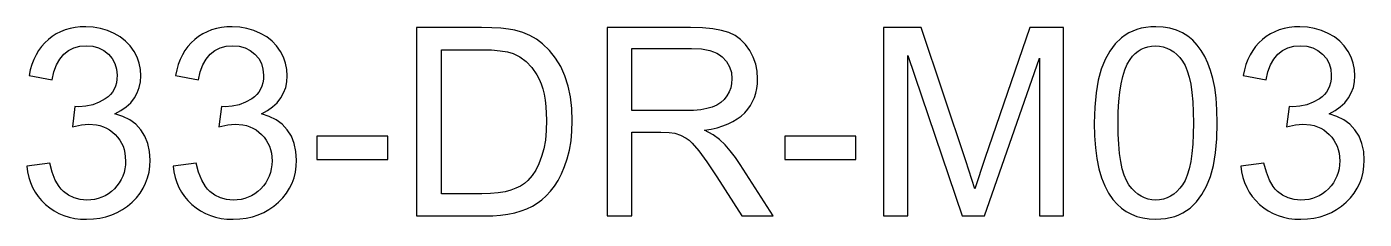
# Model space of a CAD drawing. Header units: millimetres. Extents: x -2.26 to 2.26, y -0.33 to 0.33.
import ezdxf

# ---------------------------------------------------------------- set-up
doc = ezdxf.new("R2010")
doc.units = ezdxf.units.MM
doc.layers.add('LASER_MARK', color=7, linetype='Continuous')

msp = doc.modelspace()

# ---------------------------------------------------------------- linework, layer by layer
at = {"layer": 'LASER_MARK'}
for points in [[(-2.1793, -0.1354), (-2.2574, -0.1458), (-2.2547, -0.1652), (-2.2506, -0.1837), (-2.2449, -0.2012), (-2.2377, -0.2178), (-2.2291, -0.2335), (-2.219, -0.2483), (-2.2074, -0.2622), (-2.1943, -0.2751), (-2.18, -0.2868), (-2.1649, -0.2969), (-2.1488, -0.3055), (-2.1319, -0.3125), (-2.114, -0.318), (-2.0953, -0.3219), (-2.0757, -0.3242), (-2.0552, -0.325), (-2.0325, -0.3241), (-2.0108, -0.3214), (-1.9901, -0.3169), (-1.9704, -0.3105), (-1.9517, -0.3024), (-1.934, -0.2924), (-1.9173, -0.2806), (-1.9016, -0.2671), (-1.8874, -0.2522), (-1.875, -0.2365), (-1.8646, -0.2201), (-1.8561, -0.2028), (-1.8494, -0.1847), (-1.8447, -0.1659), (-1.8418, -0.1463), (-1.8409, -0.1258), (-1.8428, -0.0963), (-1.8487, -0.0694), (-1.8584, -0.045), (-1.8721, -0.0232), (-1.8893, -0.0045), (-1.9096, 0.0108), (-1.9331, 0.0225), (-1.9598, 0.0308), (-1.9394, 0.0417), (-1.9217, 0.0542), (-1.9066, 0.0686), (-1.8942, 0.0846), (-1.8846, 0.102), (-1.8776, 0.1203), (-1.8735, 0.1395), (-1.8721, 0.1597), (-1.8736, 0.1811), (-1.8779, 0.2019), (-1.8852, 0.2221), (-1.8953, 0.2417), (-1.9082, 0.26), (-1.9237, 0.2762), (-1.9417, 0.2905), (-1.9624, 0.3027), (-1.9848, 0.3124), (-2.0083, 0.3194), (-2.0327, 0.3236), (-2.0583, 0.325), (-2.0767, 0.3243), (-2.0945, 0.3223), (-2.1114, 0.3189), (-2.1276, 0.3142), (-2.143, 0.3081), (-2.1576, 0.3007), (-2.1715, 0.2919), (-2.1845, 0.2818), (-2.1967, 0.2705), (-2.2076, 0.258), (-2.2175, 0.2445), (-2.2262, 0.2298), (-2.2338, 0.214), (-2.2402, 0.1972), (-2.2455, 0.1792), (-2.2496, 0.1601), (-2.1715, 0.1462), (-2.1658, 0.1731), (-2.1574, 0.1963), (-2.1463, 0.216), (-2.1325, 0.2321), (-2.1163, 0.2447), (-2.0983, 0.2536), (-2.0784, 0.259), (-2.0565, 0.2608), (-2.0346, 0.259), (-2.0148, 0.2537), (-1.9971, 0.2449), (-1.9815, 0.2326), (-1.9687, 0.2176), (-1.9597, 0.2007), (-1.9542, 0.182), (-1.9524, 0.1614), (-1.953, 0.1483), (-1.9549, 0.1361), (-1.958, 0.1247), (-1.9624, 0.1142), (-1.968, 0.1046), (-1.9748, 0.0959), (-1.983, 0.0881), (-1.9923, 0.0811), (-2.0129, 0.0698), (-2.0347, 0.0616), (-2.0578, 0.0567), (-2.0821, 0.0551), (-2.0947, 0.056), (-2.1034, -0.0126), (-2.0731, -0.0061), (-2.0483, -0.0039), (-2.0224, -0.0061), (-2.0103, -0.0088), (-1.9988, -0.0126), (-1.9879, -0.0175), (-1.9777, -0.0236), (-1.968, -0.0306), (-1.9589, -0.0388), (-1.9507, -0.0479), (-1.9435, -0.0575), (-1.9375, -0.0677), (-1.9325, -0.0785), (-1.9287, -0.0899), (-1.9259, -0.1018), (-1.9237, -0.1276), (-1.9243, -0.1414), (-1.9261, -0.1546), (-1.9291, -0.1673), (-1.9332, -0.1794), (-1.9386, -0.191), (-1.9451, -0.2019), (-1.9528, -0.2123), (-1.9617, -0.2222), (-1.9715, -0.2311), (-1.9818, -0.2389), (-1.9926, -0.2454), (-2.004, -0.2508), (-2.0159, -0.255), (-2.0283, -0.258), (-2.0413, -0.2598), (-2.0548, -0.2603), (-2.0771, -0.2585), (-2.0977, -0.253), (-2.1165, -0.2439), (-2.1335, -0.2311), (-2.1413, -0.2232), (-2.1485, -0.2141), (-2.1612, -0.1925), (-2.1714, -0.1663)], [(-1.6851, -0.1354), (-1.7632, -0.1458), (-1.7605, -0.1652), (-1.7563, -0.1837), (-1.7507, -0.2012), (-1.7435, -0.2178), (-1.7349, -0.2335), (-1.7248, -0.2483), (-1.7132, -0.2622), (-1.7001, -0.2751), (-1.6858, -0.2868), (-1.6706, -0.2969), (-1.6546, -0.3055), (-1.6376, -0.3125), (-1.6198, -0.318), (-1.6011, -0.3219), (-1.5815, -0.3242), (-1.561, -0.325), (-1.5383, -0.3241), (-1.5166, -0.3214), (-1.4959, -0.3169), (-1.4762, -0.3105), (-1.4575, -0.3024), (-1.4398, -0.2924), (-1.4231, -0.2806), (-1.4074, -0.2671), (-1.3932, -0.2522), (-1.3808, -0.2365), (-1.3704, -0.2201), (-1.3618, -0.2028), (-1.3552, -0.1847), (-1.3504, -0.1659), (-1.3476, -0.1463), (-1.3466, -0.1258), (-1.3486, -0.0963), (-1.3545, -0.0694), (-1.3642, -0.045), (-1.3779, -0.0232), (-1.3951, -0.0045), (-1.4154, 0.0108), (-1.4389, 0.0225), (-1.4655, 0.0308), (-1.4452, 0.0417), (-1.4275, 0.0542), (-1.4124, 0.0686), (-1.4, 0.0846), (-1.3903, 0.102), (-1.3834, 0.1203), (-1.3793, 0.1395), (-1.3779, 0.1597), (-1.3793, 0.1811), (-1.3837, 0.2019), (-1.3909, 0.2221), (-1.4011, 0.2417), (-1.414, 0.26), (-1.4295, 0.2762), (-1.4475, 0.2905), (-1.4681, 0.3027), (-1.4906, 0.3124), (-1.514, 0.3194), (-1.5385, 0.3236), (-1.564, 0.325), (-1.5825, 0.3243), (-1.6002, 0.3223), (-1.6172, 0.3189), (-1.6334, 0.3142), (-1.6487, 0.3081), (-1.6634, 0.3007), (-1.6772, 0.2919), (-1.6903, 0.2818), (-1.7024, 0.2705), (-1.7134, 0.258), (-1.7233, 0.2445), (-1.732, 0.2298), (-1.7395, 0.214), (-1.746, 0.1972), (-1.7512, 0.1792), (-1.7554, 0.1601), (-1.6773, 0.1462), (-1.6716, 0.1731), (-1.6632, 0.1963), (-1.6521, 0.216), (-1.6382, 0.2321), (-1.6221, 0.2447), (-1.6041, 0.2536), (-1.5841, 0.259), (-1.5623, 0.2608), (-1.5404, 0.259), (-1.5205, 0.2537), (-1.5028, 0.2449), (-1.4872, 0.2326), (-1.4745, 0.2176), (-1.4654, 0.2007), (-1.46, 0.182), (-1.4582, 0.1614), (-1.4588, 0.1483), (-1.4607, 0.1361), (-1.4638, 0.1247), (-1.4681, 0.1142), (-1.4738, 0.1046), (-1.4806, 0.0959), (-1.4887, 0.0881), (-1.4981, 0.0811), (-1.5187, 0.0698), (-1.5405, 0.0616), (-1.5636, 0.0567), (-1.5879, 0.0551), (-1.6005, 0.056), (-1.6092, -0.0126), (-1.5789, -0.0061), (-1.5541, -0.0039), (-1.5281, -0.0061), (-1.5161, -0.0088), (-1.5046, -0.0126), (-1.4937, -0.0175), (-1.4834, -0.0236), (-1.4738, -0.0306), (-1.4647, -0.0388), (-1.4564, -0.0479), (-1.4493, -0.0575), (-1.4433, -0.0677), (-1.4383, -0.0785), (-1.4345, -0.0899), (-1.4317, -0.1018), (-1.4295, -0.1276), (-1.4301, -0.1414), (-1.4319, -0.1546), (-1.4349, -0.1673), (-1.439, -0.1794), (-1.4444, -0.191), (-1.4509, -0.2019), (-1.4586, -0.2123), (-1.4675, -0.2222), (-1.4772, -0.2311), (-1.4875, -0.2389), (-1.4984, -0.2454), (-1.5097, -0.2508), (-1.5216, -0.255), (-1.5341, -0.258), (-1.5471, -0.2598), (-1.5606, -0.2603), (-1.5829, -0.2585), (-1.6035, -0.253), (-1.6223, -0.2439), (-1.6393, -0.2311), (-1.6471, -0.2232), (-1.6543, -0.2141), (-1.6669, -0.1925), (-1.6772, -0.1663)], [(-0.9418, -0.3137), (-0.7123, -0.3137), (-0.6842, -0.313), (-0.6579, -0.311), (-0.6331, -0.3076), (-0.6101, -0.3029), (-0.5887, -0.2968), (-0.5689, -0.2895), (-0.5507, -0.2809), (-0.5341, -0.271), (-0.5187, -0.2595), (-0.5039, -0.246), (-0.4898, -0.2306), (-0.4762, -0.2133), (-0.4636, -0.1937), (-0.4521, -0.1718), (-0.4419, -0.1474), (-0.4328, -0.1206), (-0.4254, -0.0916), (-0.4201, -0.0605), (-0.417, -0.0274), (-0.4159, 0.0078), (-0.4175, 0.0492), (-0.4221, 0.0881), (-0.4299, 0.1248), (-0.4409, 0.159), (-0.4549, 0.1906), (-0.4722, 0.2193), (-0.4926, 0.245), (-0.5161, 0.2677), (-0.5365, 0.2829), (-0.5588, 0.2956), (-0.5831, 0.3057), (-0.6094, 0.3133), (-0.6312, 0.3173), (-0.6573, 0.3201), (-0.6878, 0.3218), (-0.7227, 0.3224), (-0.9418, 0.3224)], [(-0.2987, -0.3137), (-0.2146, -0.3137), (-0.2146, -0.0312), (-0.1169, -0.0312), (-0.089, -0.032), (-0.0701, -0.0343), (-0.0507, -0.0409), (-0.0317, -0.0512), (-0.0219, -0.0584), (-0.0116, -0.0679), (0.0111, -0.0937), (0.0382, -0.1308), (0.0718, -0.1814), (0.156, -0.3137), (0.2619, -0.3137), (0.1512, -0.1406), (0.1345, -0.1163), (0.1173, -0.0941), (0.0996, -0.074), (0.0814, -0.056), (0.06, -0.0402), (0.0306, -0.0243), (0.0527, -0.0206), (0.0734, -0.0159), (0.0925, -0.0101), (0.1102, -0.0033), (0.1264, 0.0047), (0.1411, 0.0136), (0.1543, 0.0236), (0.166, 0.0347), (0.1762, 0.0467), (0.1851, 0.0593), (0.1927, 0.0725), (0.1988, 0.0865), (0.2036, 0.1011), (0.2071, 0.1163), (0.2091, 0.1322), (0.2098, 0.1488), (0.2081, 0.1745), (0.2032, 0.1991), (0.1949, 0.2225), (0.1833, 0.2447), (0.169, 0.2648), (0.1524, 0.2816), (0.1336, 0.295), (0.1126, 0.3053), (0.0879, 0.3128), (0.0581, 0.3181), (0.0233, 0.3213), (-0.0167, 0.3224), (-0.2987, 0.3224)], [(0.635, -0.3137), (0.7162, -0.3137), (0.7162, 0.2278), (0.9002, -0.3137), (0.9761, -0.3137), (1.1609, 0.2187), (1.1609, -0.3137), (1.2421, -0.3137), (1.2421, 0.3224), (1.1288, 0.3224), (0.9765, -0.1202), (0.9427, -0.2222), (0.9123, -0.128), (0.7617, 0.3224), (0.635, 0.3224)], [(1.3694, 0.1816), (1.3593, 0.1445), (1.352, 0.1018), (1.3477, 0.0537), (1.3462, 0), (1.3472, -0.0432), (1.3501, -0.0834), (1.3551, -0.1204), (1.3619, -0.1543), (1.3708, -0.185), (1.3816, -0.2127), (1.3944, -0.2372), (1.4091, -0.2586), (1.4229, -0.2741), (1.4378, -0.2875), (1.4541, -0.2988), (1.4715, -0.3081), (1.4902, -0.3153), (1.5101, -0.3204), (1.5312, -0.3235), (1.5536, -0.3246), (1.5707, -0.324), (1.587, -0.3222), (1.6026, -0.3193), (1.6175, -0.3152), (1.6315, -0.3099), (1.6449, -0.3035), (1.6574, -0.2958), (1.6693, -0.287), (1.6907, -0.2663), (1.7093, -0.2417), (1.7251, -0.2132), (1.738, -0.1807), (1.7481, -0.1436), (1.7553, -0.1012), (1.7596, -0.0533), (1.761, 0), (1.7601, 0.0449), (1.7575, 0.0849), (1.753, 0.12), (1.7467, 0.1504), (1.7389, 0.1772), (1.7297, 0.2019), (1.7191, 0.2245), (1.7072, 0.2449), (1.6938, 0.2632), (1.6787, 0.2792), (1.6619, 0.2929), (1.6434, 0.3044), (1.6233, 0.3134), (1.6017, 0.3198), (1.5784, 0.3237), (1.5536, 0.325), (1.5366, 0.3244), (1.5204, 0.3227), (1.5049, 0.3198), (1.4901, 0.3157), (1.4761, 0.3104), (1.4628, 0.304), (1.4502, 0.2964), (1.4384, 0.2877), (1.4169, 0.2671), (1.3983, 0.2425), (1.3824, 0.214)], [(1.919, -0.1354), (1.8409, -0.1458), (1.8436, -0.1652), (1.8477, -0.1837), (1.8534, -0.2012), (1.8606, -0.2178), (1.8692, -0.2335), (1.8793, -0.2483), (1.8909, -0.2622), (1.904, -0.2751), (1.9183, -0.2868), (1.9334, -0.2969), (1.9495, -0.3055), (1.9664, -0.3125), (1.9843, -0.318), (2.003, -0.3219), (2.0226, -0.3242), (2.0431, -0.325), (2.0658, -0.3241), (2.0875, -0.3214), (2.1082, -0.3169), (2.1279, -0.3105), (2.1466, -0.3024), (2.1643, -0.2924), (2.181, -0.2806), (2.1967, -0.2671), (2.2109, -0.2522), (2.2233, -0.2365), (2.2337, -0.2201), (2.2422, -0.2028), (2.2489, -0.1847), (2.2536, -0.1659), (2.2565, -0.1463), (2.2574, -0.1258), (2.2555, -0.0963), (2.2496, -0.0694), (2.2399, -0.045), (2.2262, -0.0232), (2.209, -0.0045), (2.1887, 0.0108), (2.1652, 0.0225), (2.1385, 0.0308), (2.1589, 0.0417), (2.1766, 0.0542), (2.1917, 0.0686), (2.2041, 0.0846), (2.2137, 0.102), (2.2207, 0.1203), (2.2248, 0.1395), (2.2262, 0.1597), (2.2247, 0.1811), (2.2204, 0.2019), (2.2131, 0.2221), (2.203, 0.2417), (2.1901, 0.26), (2.1746, 0.2762), (2.1566, 0.2905), (2.1359, 0.3027), (2.1135, 0.3124), (2.09, 0.3194), (2.0656, 0.3236), (2.04, 0.325), (2.0215, 0.3243), (2.0038, 0.3223), (1.9869, 0.3189), (1.9707, 0.3142), (1.9553, 0.3081), (1.9407, 0.3007), (1.9268, 0.2919), (1.9138, 0.2818), (1.9016, 0.2705), (1.8907, 0.258), (1.8808, 0.2445), (1.8721, 0.2298), (1.8645, 0.214), (1.8581, 0.1972), (1.8528, 0.1792), (1.8487, 0.1601), (1.9268, 0.1462), (1.9325, 0.1731), (1.9409, 0.1963), (1.952, 0.216), (1.9658, 0.2321), (1.982, 0.2447), (2, 0.2536), (2.0199, 0.259), (2.0418, 0.2608), (2.0637, 0.259), (2.0835, 0.2537), (2.1012, 0.2449), (2.1168, 0.2326), (2.1296, 0.2176), (2.1386, 0.2007), (2.1441, 0.182), (2.1459, 0.1614), (2.1453, 0.1483), (2.1434, 0.1361), (2.1403, 0.1247), (2.1359, 0.1142), (2.1303, 0.1046), (2.1235, 0.0959), (2.1153, 0.0881), (2.106, 0.0811), (2.0854, 0.0698), (2.0636, 0.0616), (2.0405, 0.0567), (2.0162, 0.0551), (2.0036, 0.056), (1.9949, -0.0126), (2.0252, -0.0061), (2.05, -0.0039), (2.0759, -0.0061), (2.088, -0.0088), (2.0995, -0.0126), (2.1104, -0.0175), (2.1206, -0.0236), (2.1303, -0.0306), (2.1394, -0.0388), (2.1476, -0.0479), (2.1548, -0.0575), (2.1608, -0.0677), (2.1658, -0.0785), (2.1696, -0.0899), (2.1724, -0.1018), (2.1745, -0.1276), (2.174, -0.1414), (2.1722, -0.1546), (2.1692, -0.1673), (2.1651, -0.1794), (2.1597, -0.191), (2.1532, -0.2019), (2.1455, -0.2123), (2.1366, -0.2222), (2.1268, -0.2311), (2.1165, -0.2389), (2.1057, -0.2454), (2.0943, -0.2508), (2.0824, -0.255), (2.07, -0.258), (2.057, -0.2598), (2.0435, -0.2603), (2.0212, -0.2585), (2.0006, -0.253), (1.9818, -0.2439), (1.9648, -0.2311), (1.957, -0.2232), (1.9498, -0.2141), (1.9371, -0.1925), (1.9269, -0.1663)], [(-0.8576, -0.2387), (-0.8576, 0.2473), (-0.724, 0.2473), (-0.689, 0.2465), (-0.6592, 0.2441), (-0.6346, 0.24), (-0.6151, 0.2343), (-0.5925, 0.223), (-0.5717, 0.2072), (-0.5527, 0.1871), (-0.5354, 0.1625), (-0.5278, 0.1484), (-0.5211, 0.1328), (-0.5155, 0.1158), (-0.5109, 0.0974), (-0.5073, 0.0775), (-0.5047, 0.0561), (-0.5027, 0.0091), (-0.5037, -0.0256), (-0.5069, -0.0575), (-0.5121, -0.0869), (-0.5194, -0.1135), (-0.5286, -0.1375), (-0.5394, -0.1589), (-0.5519, -0.1777), (-0.566, -0.194), (-0.5776, -0.204), (-0.5909, -0.2128), (-0.6061, -0.2205), (-0.6231, -0.2269), (-0.6427, -0.2321), (-0.6657, -0.2357), (-0.692, -0.2379), (-0.7218, -0.2387)], [(-0.2146, 0.0417), (-0.2146, 0.2521), (-0.0132, 0.2521), (0.0198, 0.2503), (0.048, 0.2448), (0.0603, 0.2407), (0.0715, 0.2357), (0.0815, 0.2298), (0.0903, 0.223), (0.1046, 0.2075), (0.1148, 0.1899), (0.121, 0.1704), (0.123, 0.1488), (0.122, 0.1337), (0.1188, 0.1192), (0.1135, 0.1052), (0.1061, 0.0918), (0.0967, 0.0795), (0.0853, 0.0691), (0.0719, 0.0604), (0.0566, 0.0536), (0.0388, 0.0484), (0.0178, 0.0446), (-0.0063, 0.0424), (-0.0336, 0.0417)], [(1.4632, -0.2085), (1.4546, -0.1939), (1.4471, -0.176), (1.4408, -0.1549), (1.4357, -0.1304), (1.4316, -0.1027), (1.4288, -0.0718), (1.4271, -0.0375), (1.4265, 0), (1.4271, 0.0376), (1.429, 0.0722), (1.4322, 0.1036), (1.4366, 0.132), (1.4422, 0.1573), (1.4492, 0.1796), (1.4574, 0.1987), (1.4668, 0.2148), (1.4752, 0.2255), (1.4842, 0.2347), (1.494, 0.2425), (1.5044, 0.249), (1.5155, 0.2539), (1.5272, 0.2575), (1.5396, 0.2596), (1.5528, 0.2603), (1.5661, 0.2595), (1.579, 0.2571), (1.5912, 0.2531), (1.6029, 0.2474), (1.6141, 0.2402), (1.6246, 0.2313), (1.6346, 0.2208), (1.6441, 0.2087), (1.6527, 0.1942), (1.6601, 0.1763), (1.6664, 0.1552), (1.6716, 0.1307), (1.6756, 0.103), (1.6785, 0.0719), (1.6802, 0.0376), (1.6808, 0), (1.6802, -0.0374), (1.6785, -0.0716), (1.6756, -0.1025), (1.6716, -0.1302), (1.6664, -0.1546), (1.6601, -0.1757), (1.6527, -0.1936), (1.6441, -0.2083), (1.6347, -0.2205), (1.6247, -0.2311), (1.6142, -0.24), (1.6031, -0.2473), (1.5916, -0.253), (1.5795, -0.2571), (1.5668, -0.2595), (1.5536, -0.2603), (1.5404, -0.2595), (1.5278, -0.2571), (1.5157, -0.2531), (1.5041, -0.2474), (1.4931, -0.2401), (1.4826, -0.2312), (1.4726, -0.2206)], [(-1.2781, -0.1228), (-1.0381, -0.1228), (-1.0381, -0.0443), (-1.2781, -0.0443)], [(0.3014, -0.1228), (0.5413, -0.1228), (0.5413, -0.0443), (0.3014, -0.0443)]]:
    msp.add_lwpolyline(points, close=True, dxfattribs=at)

doc.saveas('drawing.dxf')
